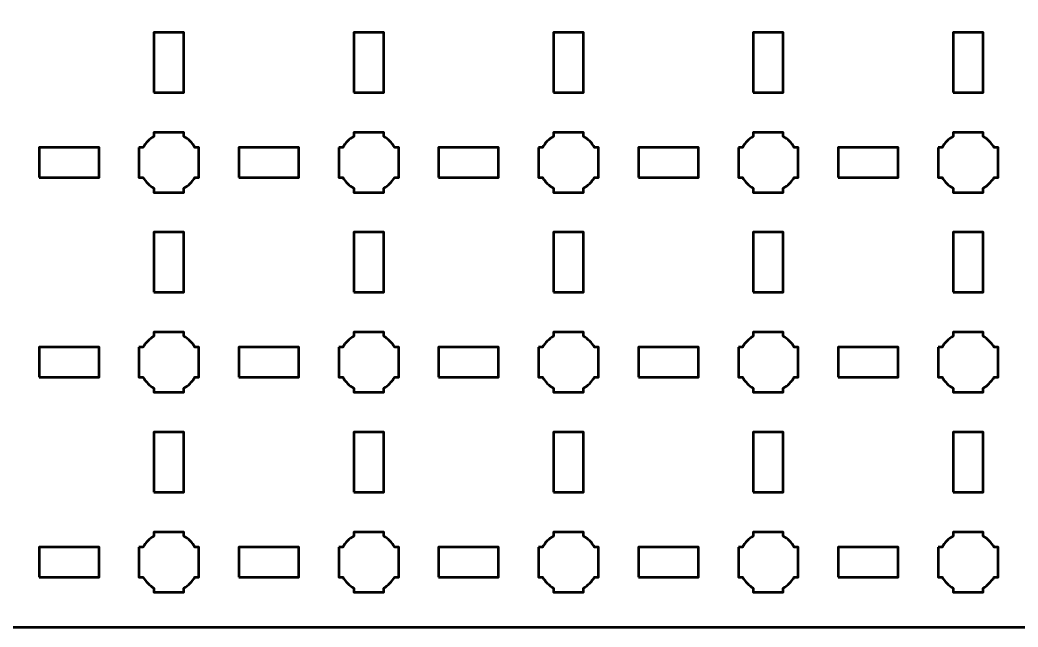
# Model space of a CAD drawing. Header units: centimetres. Extents: x -30.1 to 9.2, y -39.5 to 9.8.
# Drawn here: x -20.99 to -11, y -39.5 to -33.42 of the extents above; entities that cross this region are included whole.
import ezdxf

# ---------------------------------------------------------------- set-up
doc = ezdxf.new("R2010")
doc.units = ezdxf.units.CM
doc.header["$MEASUREMENT"] = 0
doc.layers.add('Layer 1', color=7, linetype='Continuous')

msp = doc.modelspace()

# ---------------------------------------------------------------- linework, layer by layer
at = {"layer": 'Layer 1', "lineweight": 53}
for points in [[(-19.65, -34.15), (-19.35, -34.15), (-19.35, -33.55), (-19.65, -33.55), (-19.65, -34.15)], [(-17.65, -34.15), (-17.35, -34.15), (-17.35, -33.55), (-17.65, -33.55), (-17.65, -34.15)], [(-15.65, -34.15), (-15.35, -34.15), (-15.35, -33.55), (-15.65, -33.55), (-15.65, -34.15)], [(-13.65, -34.15), (-13.35, -34.15), (-13.35, -33.55), (-13.65, -33.55), (-13.65, -34.15)], [(-11.65, -34.15), (-11.35, -34.15), (-11.35, -33.55), (-11.65, -33.55), (-11.65, -34.15)], [(-20.8, -35), (-20.2, -35), (-20.2, -34.7), (-20.8, -34.7), (-20.8, -35)], [(-18.8, -35), (-18.2, -35), (-18.2, -34.7), (-18.8, -34.7), (-18.8, -35)], [(-16.8, -35), (-16.2, -35), (-16.2, -34.7), (-16.8, -34.7), (-16.8, -35)], [(-14.8, -35), (-14.2, -35), (-14.2, -34.7), (-14.8, -34.7), (-14.8, -35)], [(-12.8, -35), (-12.2, -35), (-12.2, -34.7), (-12.8, -34.7), (-12.8, -35)], [(-19.65, -36.15), (-19.35, -36.15), (-19.35, -35.55), (-19.65, -35.55), (-19.65, -36.15)], [(-17.65, -36.15), (-17.35, -36.15), (-17.35, -35.55), (-17.65, -35.55), (-17.65, -36.15)], [(-15.65, -36.15), (-15.35, -36.15), (-15.35, -35.55), (-15.65, -35.55), (-15.65, -36.15)], [(-13.65, -36.15), (-13.35, -36.15), (-13.35, -35.55), (-13.65, -35.55), (-13.65, -36.15)], [(-11.65, -36.15), (-11.35, -36.15), (-11.35, -35.55), (-11.65, -35.55), (-11.65, -36.15)], [(-20.8, -37), (-20.2, -37), (-20.2, -36.7), (-20.8, -36.7), (-20.8, -37)], [(-18.8, -37), (-18.2, -37), (-18.2, -36.7), (-18.8, -36.7), (-18.8, -37)], [(-16.8, -37), (-16.2, -37), (-16.2, -36.7), (-16.8, -36.7), (-16.8, -37)], [(-14.8, -37), (-14.2, -37), (-14.2, -36.7), (-14.8, -36.7), (-14.8, -37)], [(-12.8, -37), (-12.2, -37), (-12.2, -36.7), (-12.8, -36.7), (-12.8, -37)], [(-19.65, -38.15), (-19.35, -38.15), (-19.35, -37.55), (-19.65, -37.55), (-19.65, -38.15)], [(-17.65, -38.15), (-17.35, -38.15), (-17.35, -37.55), (-17.65, -37.55), (-17.65, -38.15)], [(-15.65, -38.15), (-15.35, -38.15), (-15.35, -37.55), (-15.65, -37.55), (-15.65, -38.15)], [(-13.65, -38.15), (-13.35, -38.15), (-13.35, -37.55), (-13.65, -37.55), (-13.65, -38.15)], [(-11.65, -38.15), (-11.35, -38.15), (-11.35, -37.55), (-11.65, -37.55), (-11.65, -38.15)], [(-20.8, -39), (-20.2, -39), (-20.2, -38.7), (-20.8, -38.7), (-20.8, -39)], [(-18.8, -39), (-18.2, -39), (-18.2, -38.7), (-18.8, -38.7), (-18.8, -39)], [(-16.8, -39), (-16.2, -39), (-16.2, -38.7), (-16.8, -38.7), (-16.8, -39)], [(-14.8, -39), (-14.2, -39), (-14.2, -38.7), (-14.8, -38.7), (-14.8, -39)], [(-12.8, -39), (-12.2, -39), (-12.2, -38.7), (-12.8, -38.7), (-12.8, -39)]]:
    msp.add_lwpolyline(points, close=True, dxfattribs=at)
for points, knots in [([(-30.15, -39), (-30.15, -39), (-30.15, 9.3), (-30.15, 9.3), (-30.15, 9.3), (-30.15, 9.57609), (-29.92609, 9.8), (-29.65, 9.8), (-29.65, 9.8), (-29.65, 9.8), (8.65, 9.8), (8.65, 9.8), (8.65, 9.8), (8.92609, 9.8), (9.15, 9.57609), (9.15, 9.3), (9.15, 9.3), (9.15, 9.3), (9.15, -39), (9.15, -39), (9.15, -39), (9.15, -39.27609), (8.92609, -39.5), (8.65, -39.5), (8.65, -39.5), (8.65, -39.5), (-29.65, -39.5), (-29.65, -39.5), (-29.65, -39.5), (-29.92609, -39.5), (-30.15, -39.27609), (-30.15, -39)], [0, 0, 0, 0, 0.125, 0.125, 0.125, 0.125, 0.25, 0.25, 0.25, 0.25, 0.375, 0.375, 0.375, 0.375, 0.5, 0.5, 0.5, 0.5, 0.625, 0.625, 0.625, 0.625, 0.75, 0.75, 0.75, 0.75, 0.875, 0.875, 0.875, 0.875, 1, 1, 1, 1]), ([(-19.8, -34.7), (-19.8, -34.7), (-19.75985, -34.7), (-19.75985, -34.7), (-19.75985, -34.7), (-19.7335, -34.65447), (-19.69553, -34.6165), (-19.65, -34.59015), (-19.65, -34.59015), (-19.65, -34.59015), (-19.65, -34.55), (-19.65, -34.55), (-19.65, -34.55), (-19.65, -34.55), (-19.5, -34.55), (-19.5, -34.55), (-19.5, -34.55), (-19.5, -34.55), (-19.35, -34.55), (-19.35, -34.55), (-19.35, -34.55), (-19.35, -34.55), (-19.35, -34.59015), (-19.35, -34.59015), (-19.35, -34.59015), (-19.30447, -34.6165), (-19.2665, -34.65447), (-19.24015, -34.7), (-19.24015, -34.7), (-19.24015, -34.7), (-19.2, -34.7), (-19.2, -34.7), (-19.2, -34.7), (-19.2, -34.7), (-19.2, -34.85), (-19.2, -34.85), (-19.2, -34.85), (-19.2, -34.85), (-19.2, -35), (-19.2, -35), (-19.2, -35), (-19.2, -35), (-19.24015, -35), (-19.24015, -35), (-19.24015, -35), (-19.2665, -35.04553), (-19.30447, -35.0835), (-19.35, -35.10985), (-19.35, -35.10985), (-19.35, -35.10985), (-19.35, -35.15), (-19.35, -35.15), (-19.35, -35.15), (-19.35, -35.15), (-19.5, -35.15), (-19.5, -35.15), (-19.5, -35.15), (-19.5, -35.15), (-19.65, -35.15), (-19.65, -35.15), (-19.65, -35.15), (-19.65, -35.15), (-19.65, -35.10985), (-19.65, -35.10985), (-19.65, -35.10985), (-19.69553, -35.0835), (-19.7335, -35.04553), (-19.75985, -35), (-19.75985, -35), (-19.75985, -35), (-19.8, -35), (-19.8, -35), (-19.8, -35), (-19.8, -35), (-19.8, -34.85), (-19.8, -34.85), (-19.8, -34.85), (-19.8, -34.85), (-19.8, -34.7), (-19.8, -34.7)], [0, 0, 0, 0, 0.05, 0.05, 0.05, 0.05, 0.1, 0.1, 0.1, 0.1, 0.15, 0.15, 0.15, 0.15, 0.2, 0.2, 0.2, 0.2, 0.25, 0.25, 0.25, 0.25, 0.3, 0.3, 0.3, 0.3, 0.35, 0.35, 0.35, 0.35, 0.4, 0.4, 0.4, 0.4, 0.45, 0.45, 0.45, 0.45, 0.5, 0.5, 0.5, 0.5, 0.55, 0.55, 0.55, 0.55, 0.6, 0.6, 0.6, 0.6, 0.65, 0.65, 0.65, 0.65, 0.7, 0.7, 0.7, 0.7, 0.75, 0.75, 0.75, 0.75, 0.8, 0.8, 0.8, 0.8, 0.85, 0.85, 0.85, 0.85, 0.9, 0.9, 0.9, 0.9, 0.95, 0.95, 0.95, 0.95, 1, 1, 1, 1]), ([(-17.8, -34.7), (-17.8, -34.7), (-17.75985, -34.7), (-17.75985, -34.7), (-17.75985, -34.7), (-17.7335, -34.65447), (-17.69553, -34.6165), (-17.65, -34.59015), (-17.65, -34.59015), (-17.65, -34.59015), (-17.65, -34.55), (-17.65, -34.55), (-17.65, -34.55), (-17.65, -34.55), (-17.5, -34.55), (-17.5, -34.55), (-17.5, -34.55), (-17.5, -34.55), (-17.35, -34.55), (-17.35, -34.55), (-17.35, -34.55), (-17.35, -34.55), (-17.35, -34.59015), (-17.35, -34.59015), (-17.35, -34.59015), (-17.30447, -34.6165), (-17.2665, -34.65447), (-17.24015, -34.7), (-17.24015, -34.7), (-17.24015, -34.7), (-17.2, -34.7), (-17.2, -34.7), (-17.2, -34.7), (-17.2, -34.7), (-17.2, -34.85), (-17.2, -34.85), (-17.2, -34.85), (-17.2, -34.85), (-17.2, -35), (-17.2, -35), (-17.2, -35), (-17.2, -35), (-17.24015, -35), (-17.24015, -35), (-17.24015, -35), (-17.2665, -35.04553), (-17.30447, -35.0835), (-17.35, -35.10985), (-17.35, -35.10985), (-17.35, -35.10985), (-17.35, -35.15), (-17.35, -35.15), (-17.35, -35.15), (-17.35, -35.15), (-17.5, -35.15), (-17.5, -35.15), (-17.5, -35.15), (-17.5, -35.15), (-17.65, -35.15), (-17.65, -35.15), (-17.65, -35.15), (-17.65, -35.15), (-17.65, -35.10985), (-17.65, -35.10985), (-17.65, -35.10985), (-17.69553, -35.0835), (-17.7335, -35.04553), (-17.75985, -35), (-17.75985, -35), (-17.75985, -35), (-17.8, -35), (-17.8, -35), (-17.8, -35), (-17.8, -35), (-17.8, -34.85), (-17.8, -34.85), (-17.8, -34.85), (-17.8, -34.85), (-17.8, -34.7), (-17.8, -34.7)], [0, 0, 0, 0, 0.05, 0.05, 0.05, 0.05, 0.1, 0.1, 0.1, 0.1, 0.15, 0.15, 0.15, 0.15, 0.2, 0.2, 0.2, 0.2, 0.25, 0.25, 0.25, 0.25, 0.3, 0.3, 0.3, 0.3, 0.35, 0.35, 0.35, 0.35, 0.4, 0.4, 0.4, 0.4, 0.45, 0.45, 0.45, 0.45, 0.5, 0.5, 0.5, 0.5, 0.55, 0.55, 0.55, 0.55, 0.6, 0.6, 0.6, 0.6, 0.65, 0.65, 0.65, 0.65, 0.7, 0.7, 0.7, 0.7, 0.75, 0.75, 0.75, 0.75, 0.8, 0.8, 0.8, 0.8, 0.85, 0.85, 0.85, 0.85, 0.9, 0.9, 0.9, 0.9, 0.95, 0.95, 0.95, 0.95, 1, 1, 1, 1]), ([(-15.8, -34.7), (-15.8, -34.7), (-15.75985, -34.7), (-15.75985, -34.7), (-15.75985, -34.7), (-15.7335, -34.65447), (-15.69553, -34.6165), (-15.65, -34.59015), (-15.65, -34.59015), (-15.65, -34.59015), (-15.65, -34.55), (-15.65, -34.55), (-15.65, -34.55), (-15.65, -34.55), (-15.5, -34.55), (-15.5, -34.55), (-15.5, -34.55), (-15.5, -34.55), (-15.35, -34.55), (-15.35, -34.55), (-15.35, -34.55), (-15.35, -34.55), (-15.35, -34.59015), (-15.35, -34.59015), (-15.35, -34.59015), (-15.30447, -34.6165), (-15.2665, -34.65447), (-15.24015, -34.7), (-15.24015, -34.7), (-15.24015, -34.7), (-15.2, -34.7), (-15.2, -34.7), (-15.2, -34.7), (-15.2, -34.7), (-15.2, -34.85), (-15.2, -34.85), (-15.2, -34.85), (-15.2, -34.85), (-15.2, -35), (-15.2, -35), (-15.2, -35), (-15.2, -35), (-15.24015, -35), (-15.24015, -35), (-15.24015, -35), (-15.2665, -35.04553), (-15.30447, -35.0835), (-15.35, -35.10985), (-15.35, -35.10985), (-15.35, -35.10985), (-15.35, -35.15), (-15.35, -35.15), (-15.35, -35.15), (-15.35, -35.15), (-15.5, -35.15), (-15.5, -35.15), (-15.5, -35.15), (-15.5, -35.15), (-15.65, -35.15), (-15.65, -35.15), (-15.65, -35.15), (-15.65, -35.15), (-15.65, -35.10985), (-15.65, -35.10985), (-15.65, -35.10985), (-15.69553, -35.0835), (-15.7335, -35.04553), (-15.75985, -35), (-15.75985, -35), (-15.75985, -35), (-15.8, -35), (-15.8, -35), (-15.8, -35), (-15.8, -35), (-15.8, -34.85), (-15.8, -34.85), (-15.8, -34.85), (-15.8, -34.85), (-15.8, -34.7), (-15.8, -34.7)], [0, 0, 0, 0, 0.05, 0.05, 0.05, 0.05, 0.1, 0.1, 0.1, 0.1, 0.15, 0.15, 0.15, 0.15, 0.2, 0.2, 0.2, 0.2, 0.25, 0.25, 0.25, 0.25, 0.3, 0.3, 0.3, 0.3, 0.35, 0.35, 0.35, 0.35, 0.4, 0.4, 0.4, 0.4, 0.45, 0.45, 0.45, 0.45, 0.5, 0.5, 0.5, 0.5, 0.55, 0.55, 0.55, 0.55, 0.6, 0.6, 0.6, 0.6, 0.65, 0.65, 0.65, 0.65, 0.7, 0.7, 0.7, 0.7, 0.75, 0.75, 0.75, 0.75, 0.8, 0.8, 0.8, 0.8, 0.85, 0.85, 0.85, 0.85, 0.9, 0.9, 0.9, 0.9, 0.95, 0.95, 0.95, 0.95, 1, 1, 1, 1]), ([(-13.8, -34.7), (-13.8, -34.7), (-13.75985, -34.7), (-13.75985, -34.7), (-13.75985, -34.7), (-13.7335, -34.65447), (-13.69553, -34.6165), (-13.65, -34.59015), (-13.65, -34.59015), (-13.65, -34.59015), (-13.65, -34.55), (-13.65, -34.55), (-13.65, -34.55), (-13.65, -34.55), (-13.5, -34.55), (-13.5, -34.55), (-13.5, -34.55), (-13.5, -34.55), (-13.35, -34.55), (-13.35, -34.55), (-13.35, -34.55), (-13.35, -34.55), (-13.35, -34.59015), (-13.35, -34.59015), (-13.35, -34.59015), (-13.30447, -34.6165), (-13.2665, -34.65447), (-13.24015, -34.7), (-13.24015, -34.7), (-13.24015, -34.7), (-13.2, -34.7), (-13.2, -34.7), (-13.2, -34.7), (-13.2, -34.7), (-13.2, -34.85), (-13.2, -34.85), (-13.2, -34.85), (-13.2, -34.85), (-13.2, -35), (-13.2, -35), (-13.2, -35), (-13.2, -35), (-13.24015, -35), (-13.24015, -35), (-13.24015, -35), (-13.2665, -35.04553), (-13.30447, -35.0835), (-13.35, -35.10985), (-13.35, -35.10985), (-13.35, -35.10985), (-13.35, -35.15), (-13.35, -35.15), (-13.35, -35.15), (-13.35, -35.15), (-13.5, -35.15), (-13.5, -35.15), (-13.5, -35.15), (-13.5, -35.15), (-13.65, -35.15), (-13.65, -35.15), (-13.65, -35.15), (-13.65, -35.15), (-13.65, -35.10985), (-13.65, -35.10985), (-13.65, -35.10985), (-13.69553, -35.0835), (-13.7335, -35.04553), (-13.75985, -35), (-13.75985, -35), (-13.75985, -35), (-13.8, -35), (-13.8, -35), (-13.8, -35), (-13.8, -35), (-13.8, -34.85), (-13.8, -34.85), (-13.8, -34.85), (-13.8, -34.85), (-13.8, -34.7), (-13.8, -34.7)], [0, 0, 0, 0, 0.05, 0.05, 0.05, 0.05, 0.1, 0.1, 0.1, 0.1, 0.15, 0.15, 0.15, 0.15, 0.2, 0.2, 0.2, 0.2, 0.25, 0.25, 0.25, 0.25, 0.3, 0.3, 0.3, 0.3, 0.35, 0.35, 0.35, 0.35, 0.4, 0.4, 0.4, 0.4, 0.45, 0.45, 0.45, 0.45, 0.5, 0.5, 0.5, 0.5, 0.55, 0.55, 0.55, 0.55, 0.6, 0.6, 0.6, 0.6, 0.65, 0.65, 0.65, 0.65, 0.7, 0.7, 0.7, 0.7, 0.75, 0.75, 0.75, 0.75, 0.8, 0.8, 0.8, 0.8, 0.85, 0.85, 0.85, 0.85, 0.9, 0.9, 0.9, 0.9, 0.95, 0.95, 0.95, 0.95, 1, 1, 1, 1]), ([(-11.8, -34.7), (-11.8, -34.7), (-11.75985, -34.7), (-11.75985, -34.7), (-11.75985, -34.7), (-11.7335, -34.65447), (-11.69553, -34.6165), (-11.65, -34.59015), (-11.65, -34.59015), (-11.65, -34.59015), (-11.65, -34.55), (-11.65, -34.55), (-11.65, -34.55), (-11.65, -34.55), (-11.5, -34.55), (-11.5, -34.55), (-11.5, -34.55), (-11.5, -34.55), (-11.35, -34.55), (-11.35, -34.55), (-11.35, -34.55), (-11.35, -34.55), (-11.35, -34.59015), (-11.35, -34.59015), (-11.35, -34.59015), (-11.30447, -34.6165), (-11.2665, -34.65447), (-11.24015, -34.7), (-11.24015, -34.7), (-11.24015, -34.7), (-11.2, -34.7), (-11.2, -34.7), (-11.2, -34.7), (-11.2, -34.7), (-11.2, -34.85), (-11.2, -34.85), (-11.2, -34.85), (-11.2, -34.85), (-11.2, -35), (-11.2, -35), (-11.2, -35), (-11.2, -35), (-11.24015, -35), (-11.24015, -35), (-11.24015, -35), (-11.2665, -35.04553), (-11.30447, -35.0835), (-11.35, -35.10985), (-11.35, -35.10985), (-11.35, -35.10985), (-11.35, -35.15), (-11.35, -35.15), (-11.35, -35.15), (-11.35, -35.15), (-11.5, -35.15), (-11.5, -35.15), (-11.5, -35.15), (-11.5, -35.15), (-11.65, -35.15), (-11.65, -35.15), (-11.65, -35.15), (-11.65, -35.15), (-11.65, -35.10985), (-11.65, -35.10985), (-11.65, -35.10985), (-11.69553, -35.0835), (-11.7335, -35.04553), (-11.75985, -35), (-11.75985, -35), (-11.75985, -35), (-11.8, -35), (-11.8, -35), (-11.8, -35), (-11.8, -35), (-11.8, -34.85), (-11.8, -34.85), (-11.8, -34.85), (-11.8, -34.85), (-11.8, -34.7), (-11.8, -34.7)], [0, 0, 0, 0, 0.05, 0.05, 0.05, 0.05, 0.1, 0.1, 0.1, 0.1, 0.15, 0.15, 0.15, 0.15, 0.2, 0.2, 0.2, 0.2, 0.25, 0.25, 0.25, 0.25, 0.3, 0.3, 0.3, 0.3, 0.35, 0.35, 0.35, 0.35, 0.4, 0.4, 0.4, 0.4, 0.45, 0.45, 0.45, 0.45, 0.5, 0.5, 0.5, 0.5, 0.55, 0.55, 0.55, 0.55, 0.6, 0.6, 0.6, 0.6, 0.65, 0.65, 0.65, 0.65, 0.7, 0.7, 0.7, 0.7, 0.75, 0.75, 0.75, 0.75, 0.8, 0.8, 0.8, 0.8, 0.85, 0.85, 0.85, 0.85, 0.9, 0.9, 0.9, 0.9, 0.95, 0.95, 0.95, 0.95, 1, 1, 1, 1]), ([(-19.8, -36.7), (-19.8, -36.7), (-19.75985, -36.7), (-19.75985, -36.7), (-19.75985, -36.7), (-19.7335, -36.65447), (-19.69553, -36.6165), (-19.65, -36.59015), (-19.65, -36.59015), (-19.65, -36.59015), (-19.65, -36.55), (-19.65, -36.55), (-19.65, -36.55), (-19.65, -36.55), (-19.5, -36.55), (-19.5, -36.55), (-19.5, -36.55), (-19.5, -36.55), (-19.35, -36.55), (-19.35, -36.55), (-19.35, -36.55), (-19.35, -36.55), (-19.35, -36.59015), (-19.35, -36.59015), (-19.35, -36.59015), (-19.30447, -36.6165), (-19.2665, -36.65447), (-19.24015, -36.7), (-19.24015, -36.7), (-19.24015, -36.7), (-19.2, -36.7), (-19.2, -36.7), (-19.2, -36.7), (-19.2, -36.7), (-19.2, -36.85), (-19.2, -36.85), (-19.2, -36.85), (-19.2, -36.85), (-19.2, -37), (-19.2, -37), (-19.2, -37), (-19.2, -37), (-19.24015, -37), (-19.24015, -37), (-19.24015, -37), (-19.2665, -37.04553), (-19.30447, -37.0835), (-19.35, -37.10985), (-19.35, -37.10985), (-19.35, -37.10985), (-19.35, -37.15), (-19.35, -37.15), (-19.35, -37.15), (-19.35, -37.15), (-19.5, -37.15), (-19.5, -37.15), (-19.5, -37.15), (-19.5, -37.15), (-19.65, -37.15), (-19.65, -37.15), (-19.65, -37.15), (-19.65, -37.15), (-19.65, -37.10985), (-19.65, -37.10985), (-19.65, -37.10985), (-19.69553, -37.0835), (-19.7335, -37.04553), (-19.75985, -37), (-19.75985, -37), (-19.75985, -37), (-19.8, -37), (-19.8, -37), (-19.8, -37), (-19.8, -37), (-19.8, -36.85), (-19.8, -36.85), (-19.8, -36.85), (-19.8, -36.85), (-19.8, -36.7), (-19.8, -36.7)], [0, 0, 0, 0, 0.05, 0.05, 0.05, 0.05, 0.1, 0.1, 0.1, 0.1, 0.15, 0.15, 0.15, 0.15, 0.2, 0.2, 0.2, 0.2, 0.25, 0.25, 0.25, 0.25, 0.3, 0.3, 0.3, 0.3, 0.35, 0.35, 0.35, 0.35, 0.4, 0.4, 0.4, 0.4, 0.45, 0.45, 0.45, 0.45, 0.5, 0.5, 0.5, 0.5, 0.55, 0.55, 0.55, 0.55, 0.6, 0.6, 0.6, 0.6, 0.65, 0.65, 0.65, 0.65, 0.7, 0.7, 0.7, 0.7, 0.75, 0.75, 0.75, 0.75, 0.8, 0.8, 0.8, 0.8, 0.85, 0.85, 0.85, 0.85, 0.9, 0.9, 0.9, 0.9, 0.95, 0.95, 0.95, 0.95, 1, 1, 1, 1]), ([(-17.8, -36.7), (-17.8, -36.7), (-17.75985, -36.7), (-17.75985, -36.7), (-17.75985, -36.7), (-17.7335, -36.65447), (-17.69553, -36.6165), (-17.65, -36.59015), (-17.65, -36.59015), (-17.65, -36.59015), (-17.65, -36.55), (-17.65, -36.55), (-17.65, -36.55), (-17.65, -36.55), (-17.5, -36.55), (-17.5, -36.55), (-17.5, -36.55), (-17.5, -36.55), (-17.35, -36.55), (-17.35, -36.55), (-17.35, -36.55), (-17.35, -36.55), (-17.35, -36.59015), (-17.35, -36.59015), (-17.35, -36.59015), (-17.30447, -36.6165), (-17.2665, -36.65447), (-17.24015, -36.7), (-17.24015, -36.7), (-17.24015, -36.7), (-17.2, -36.7), (-17.2, -36.7), (-17.2, -36.7), (-17.2, -36.7), (-17.2, -36.85), (-17.2, -36.85), (-17.2, -36.85), (-17.2, -36.85), (-17.2, -37), (-17.2, -37), (-17.2, -37), (-17.2, -37), (-17.24015, -37), (-17.24015, -37), (-17.24015, -37), (-17.2665, -37.04553), (-17.30447, -37.0835), (-17.35, -37.10985), (-17.35, -37.10985), (-17.35, -37.10985), (-17.35, -37.15), (-17.35, -37.15), (-17.35, -37.15), (-17.35, -37.15), (-17.5, -37.15), (-17.5, -37.15), (-17.5, -37.15), (-17.5, -37.15), (-17.65, -37.15), (-17.65, -37.15), (-17.65, -37.15), (-17.65, -37.15), (-17.65, -37.10985), (-17.65, -37.10985), (-17.65, -37.10985), (-17.69553, -37.0835), (-17.7335, -37.04553), (-17.75985, -37), (-17.75985, -37), (-17.75985, -37), (-17.8, -37), (-17.8, -37), (-17.8, -37), (-17.8, -37), (-17.8, -36.85), (-17.8, -36.85), (-17.8, -36.85), (-17.8, -36.85), (-17.8, -36.7), (-17.8, -36.7)], [0, 0, 0, 0, 0.05, 0.05, 0.05, 0.05, 0.1, 0.1, 0.1, 0.1, 0.15, 0.15, 0.15, 0.15, 0.2, 0.2, 0.2, 0.2, 0.25, 0.25, 0.25, 0.25, 0.3, 0.3, 0.3, 0.3, 0.35, 0.35, 0.35, 0.35, 0.4, 0.4, 0.4, 0.4, 0.45, 0.45, 0.45, 0.45, 0.5, 0.5, 0.5, 0.5, 0.55, 0.55, 0.55, 0.55, 0.6, 0.6, 0.6, 0.6, 0.65, 0.65, 0.65, 0.65, 0.7, 0.7, 0.7, 0.7, 0.75, 0.75, 0.75, 0.75, 0.8, 0.8, 0.8, 0.8, 0.85, 0.85, 0.85, 0.85, 0.9, 0.9, 0.9, 0.9, 0.95, 0.95, 0.95, 0.95, 1, 1, 1, 1]), ([(-15.8, -36.7), (-15.8, -36.7), (-15.75985, -36.7), (-15.75985, -36.7), (-15.75985, -36.7), (-15.7335, -36.65447), (-15.69553, -36.6165), (-15.65, -36.59015), (-15.65, -36.59015), (-15.65, -36.59015), (-15.65, -36.55), (-15.65, -36.55), (-15.65, -36.55), (-15.65, -36.55), (-15.5, -36.55), (-15.5, -36.55), (-15.5, -36.55), (-15.5, -36.55), (-15.35, -36.55), (-15.35, -36.55), (-15.35, -36.55), (-15.35, -36.55), (-15.35, -36.59015), (-15.35, -36.59015), (-15.35, -36.59015), (-15.30447, -36.6165), (-15.2665, -36.65447), (-15.24015, -36.7), (-15.24015, -36.7), (-15.24015, -36.7), (-15.2, -36.7), (-15.2, -36.7), (-15.2, -36.7), (-15.2, -36.7), (-15.2, -36.85), (-15.2, -36.85), (-15.2, -36.85), (-15.2, -36.85), (-15.2, -37), (-15.2, -37), (-15.2, -37), (-15.2, -37), (-15.24015, -37), (-15.24015, -37), (-15.24015, -37), (-15.2665, -37.04553), (-15.30447, -37.0835), (-15.35, -37.10985), (-15.35, -37.10985), (-15.35, -37.10985), (-15.35, -37.15), (-15.35, -37.15), (-15.35, -37.15), (-15.35, -37.15), (-15.5, -37.15), (-15.5, -37.15), (-15.5, -37.15), (-15.5, -37.15), (-15.65, -37.15), (-15.65, -37.15), (-15.65, -37.15), (-15.65, -37.15), (-15.65, -37.10985), (-15.65, -37.10985), (-15.65, -37.10985), (-15.69553, -37.0835), (-15.7335, -37.04553), (-15.75985, -37), (-15.75985, -37), (-15.75985, -37), (-15.8, -37), (-15.8, -37), (-15.8, -37), (-15.8, -37), (-15.8, -36.85), (-15.8, -36.85), (-15.8, -36.85), (-15.8, -36.85), (-15.8, -36.7), (-15.8, -36.7)], [0, 0, 0, 0, 0.05, 0.05, 0.05, 0.05, 0.1, 0.1, 0.1, 0.1, 0.15, 0.15, 0.15, 0.15, 0.2, 0.2, 0.2, 0.2, 0.25, 0.25, 0.25, 0.25, 0.3, 0.3, 0.3, 0.3, 0.35, 0.35, 0.35, 0.35, 0.4, 0.4, 0.4, 0.4, 0.45, 0.45, 0.45, 0.45, 0.5, 0.5, 0.5, 0.5, 0.55, 0.55, 0.55, 0.55, 0.6, 0.6, 0.6, 0.6, 0.65, 0.65, 0.65, 0.65, 0.7, 0.7, 0.7, 0.7, 0.75, 0.75, 0.75, 0.75, 0.8, 0.8, 0.8, 0.8, 0.85, 0.85, 0.85, 0.85, 0.9, 0.9, 0.9, 0.9, 0.95, 0.95, 0.95, 0.95, 1, 1, 1, 1]), ([(-13.8, -36.7), (-13.8, -36.7), (-13.75985, -36.7), (-13.75985, -36.7), (-13.75985, -36.7), (-13.7335, -36.65447), (-13.69553, -36.6165), (-13.65, -36.59015), (-13.65, -36.59015), (-13.65, -36.59015), (-13.65, -36.55), (-13.65, -36.55), (-13.65, -36.55), (-13.65, -36.55), (-13.5, -36.55), (-13.5, -36.55), (-13.5, -36.55), (-13.5, -36.55), (-13.35, -36.55), (-13.35, -36.55), (-13.35, -36.55), (-13.35, -36.55), (-13.35, -36.59015), (-13.35, -36.59015), (-13.35, -36.59015), (-13.30447, -36.6165), (-13.2665, -36.65447), (-13.24015, -36.7), (-13.24015, -36.7), (-13.24015, -36.7), (-13.2, -36.7), (-13.2, -36.7), (-13.2, -36.7), (-13.2, -36.7), (-13.2, -36.85), (-13.2, -36.85), (-13.2, -36.85), (-13.2, -36.85), (-13.2, -37), (-13.2, -37), (-13.2, -37), (-13.2, -37), (-13.24015, -37), (-13.24015, -37), (-13.24015, -37), (-13.2665, -37.04553), (-13.30447, -37.0835), (-13.35, -37.10985), (-13.35, -37.10985), (-13.35, -37.10985), (-13.35, -37.15), (-13.35, -37.15), (-13.35, -37.15), (-13.35, -37.15), (-13.5, -37.15), (-13.5, -37.15), (-13.5, -37.15), (-13.5, -37.15), (-13.65, -37.15), (-13.65, -37.15), (-13.65, -37.15), (-13.65, -37.15), (-13.65, -37.10985), (-13.65, -37.10985), (-13.65, -37.10985), (-13.69553, -37.0835), (-13.7335, -37.04553), (-13.75985, -37), (-13.75985, -37), (-13.75985, -37), (-13.8, -37), (-13.8, -37), (-13.8, -37), (-13.8, -37), (-13.8, -36.85), (-13.8, -36.85), (-13.8, -36.85), (-13.8, -36.85), (-13.8, -36.7), (-13.8, -36.7)], [0, 0, 0, 0, 0.05, 0.05, 0.05, 0.05, 0.1, 0.1, 0.1, 0.1, 0.15, 0.15, 0.15, 0.15, 0.2, 0.2, 0.2, 0.2, 0.25, 0.25, 0.25, 0.25, 0.3, 0.3, 0.3, 0.3, 0.35, 0.35, 0.35, 0.35, 0.4, 0.4, 0.4, 0.4, 0.45, 0.45, 0.45, 0.45, 0.5, 0.5, 0.5, 0.5, 0.55, 0.55, 0.55, 0.55, 0.6, 0.6, 0.6, 0.6, 0.65, 0.65, 0.65, 0.65, 0.7, 0.7, 0.7, 0.7, 0.75, 0.75, 0.75, 0.75, 0.8, 0.8, 0.8, 0.8, 0.85, 0.85, 0.85, 0.85, 0.9, 0.9, 0.9, 0.9, 0.95, 0.95, 0.95, 0.95, 1, 1, 1, 1]), ([(-11.8, -36.7), (-11.8, -36.7), (-11.75985, -36.7), (-11.75985, -36.7), (-11.75985, -36.7), (-11.7335, -36.65447), (-11.69553, -36.6165), (-11.65, -36.59015), (-11.65, -36.59015), (-11.65, -36.59015), (-11.65, -36.55), (-11.65, -36.55), (-11.65, -36.55), (-11.65, -36.55), (-11.5, -36.55), (-11.5, -36.55), (-11.5, -36.55), (-11.5, -36.55), (-11.35, -36.55), (-11.35, -36.55), (-11.35, -36.55), (-11.35, -36.55), (-11.35, -36.59015), (-11.35, -36.59015), (-11.35, -36.59015), (-11.30447, -36.6165), (-11.2665, -36.65447), (-11.24015, -36.7), (-11.24015, -36.7), (-11.24015, -36.7), (-11.2, -36.7), (-11.2, -36.7), (-11.2, -36.7), (-11.2, -36.7), (-11.2, -36.85), (-11.2, -36.85), (-11.2, -36.85), (-11.2, -36.85), (-11.2, -37), (-11.2, -37), (-11.2, -37), (-11.2, -37), (-11.24015, -37), (-11.24015, -37), (-11.24015, -37), (-11.2665, -37.04553), (-11.30447, -37.0835), (-11.35, -37.10985), (-11.35, -37.10985), (-11.35, -37.10985), (-11.35, -37.15), (-11.35, -37.15), (-11.35, -37.15), (-11.35, -37.15), (-11.5, -37.15), (-11.5, -37.15), (-11.5, -37.15), (-11.5, -37.15), (-11.65, -37.15), (-11.65, -37.15), (-11.65, -37.15), (-11.65, -37.15), (-11.65, -37.10985), (-11.65, -37.10985), (-11.65, -37.10985), (-11.69553, -37.0835), (-11.7335, -37.04553), (-11.75985, -37), (-11.75985, -37), (-11.75985, -37), (-11.8, -37), (-11.8, -37), (-11.8, -37), (-11.8, -37), (-11.8, -36.85), (-11.8, -36.85), (-11.8, -36.85), (-11.8, -36.85), (-11.8, -36.7), (-11.8, -36.7)], [0, 0, 0, 0, 0.05, 0.05, 0.05, 0.05, 0.1, 0.1, 0.1, 0.1, 0.15, 0.15, 0.15, 0.15, 0.2, 0.2, 0.2, 0.2, 0.25, 0.25, 0.25, 0.25, 0.3, 0.3, 0.3, 0.3, 0.35, 0.35, 0.35, 0.35, 0.4, 0.4, 0.4, 0.4, 0.45, 0.45, 0.45, 0.45, 0.5, 0.5, 0.5, 0.5, 0.55, 0.55, 0.55, 0.55, 0.6, 0.6, 0.6, 0.6, 0.65, 0.65, 0.65, 0.65, 0.7, 0.7, 0.7, 0.7, 0.75, 0.75, 0.75, 0.75, 0.8, 0.8, 0.8, 0.8, 0.85, 0.85, 0.85, 0.85, 0.9, 0.9, 0.9, 0.9, 0.95, 0.95, 0.95, 0.95, 1, 1, 1, 1]), ([(-19.8, -38.7), (-19.8, -38.7), (-19.75985, -38.7), (-19.75985, -38.7), (-19.75985, -38.7), (-19.7335, -38.65447), (-19.69553, -38.6165), (-19.65, -38.59015), (-19.65, -38.59015), (-19.65, -38.59015), (-19.65, -38.55), (-19.65, -38.55), (-19.65, -38.55), (-19.65, -38.55), (-19.5, -38.55), (-19.5, -38.55), (-19.5, -38.55), (-19.5, -38.55), (-19.35, -38.55), (-19.35, -38.55), (-19.35, -38.55), (-19.35, -38.55), (-19.35, -38.59015), (-19.35, -38.59015), (-19.35, -38.59015), (-19.30447, -38.6165), (-19.2665, -38.65447), (-19.24015, -38.7), (-19.24015, -38.7), (-19.24015, -38.7), (-19.2, -38.7), (-19.2, -38.7), (-19.2, -38.7), (-19.2, -38.7), (-19.2, -38.85), (-19.2, -38.85), (-19.2, -38.85), (-19.2, -38.85), (-19.2, -39), (-19.2, -39), (-19.2, -39), (-19.2, -39), (-19.24015, -39), (-19.24015, -39), (-19.24015, -39), (-19.2665, -39.04553), (-19.30447, -39.0835), (-19.35, -39.10985), (-19.35, -39.10985), (-19.35, -39.10985), (-19.35, -39.15), (-19.35, -39.15), (-19.35, -39.15), (-19.35, -39.15), (-19.5, -39.15), (-19.5, -39.15), (-19.5, -39.15), (-19.5, -39.15), (-19.65, -39.15), (-19.65, -39.15), (-19.65, -39.15), (-19.65, -39.15), (-19.65, -39.10985), (-19.65, -39.10985), (-19.65, -39.10985), (-19.69553, -39.0835), (-19.7335, -39.04553), (-19.75985, -39), (-19.75985, -39), (-19.75985, -39), (-19.8, -39), (-19.8, -39), (-19.8, -39), (-19.8, -39), (-19.8, -38.85), (-19.8, -38.85), (-19.8, -38.85), (-19.8, -38.85), (-19.8, -38.7), (-19.8, -38.7)], [0, 0, 0, 0, 0.05, 0.05, 0.05, 0.05, 0.1, 0.1, 0.1, 0.1, 0.15, 0.15, 0.15, 0.15, 0.2, 0.2, 0.2, 0.2, 0.25, 0.25, 0.25, 0.25, 0.3, 0.3, 0.3, 0.3, 0.35, 0.35, 0.35, 0.35, 0.4, 0.4, 0.4, 0.4, 0.45, 0.45, 0.45, 0.45, 0.5, 0.5, 0.5, 0.5, 0.55, 0.55, 0.55, 0.55, 0.6, 0.6, 0.6, 0.6, 0.65, 0.65, 0.65, 0.65, 0.7, 0.7, 0.7, 0.7, 0.75, 0.75, 0.75, 0.75, 0.8, 0.8, 0.8, 0.8, 0.85, 0.85, 0.85, 0.85, 0.9, 0.9, 0.9, 0.9, 0.95, 0.95, 0.95, 0.95, 1, 1, 1, 1]), ([(-17.8, -38.7), (-17.8, -38.7), (-17.75985, -38.7), (-17.75985, -38.7), (-17.75985, -38.7), (-17.7335, -38.65447), (-17.69553, -38.6165), (-17.65, -38.59015), (-17.65, -38.59015), (-17.65, -38.59015), (-17.65, -38.55), (-17.65, -38.55), (-17.65, -38.55), (-17.65, -38.55), (-17.5, -38.55), (-17.5, -38.55), (-17.5, -38.55), (-17.5, -38.55), (-17.35, -38.55), (-17.35, -38.55), (-17.35, -38.55), (-17.35, -38.55), (-17.35, -38.59015), (-17.35, -38.59015), (-17.35, -38.59015), (-17.30447, -38.6165), (-17.2665, -38.65447), (-17.24015, -38.7), (-17.24015, -38.7), (-17.24015, -38.7), (-17.2, -38.7), (-17.2, -38.7), (-17.2, -38.7), (-17.2, -38.7), (-17.2, -38.85), (-17.2, -38.85), (-17.2, -38.85), (-17.2, -38.85), (-17.2, -39), (-17.2, -39), (-17.2, -39), (-17.2, -39), (-17.24015, -39), (-17.24015, -39), (-17.24015, -39), (-17.2665, -39.04553), (-17.30447, -39.0835), (-17.35, -39.10985), (-17.35, -39.10985), (-17.35, -39.10985), (-17.35, -39.15), (-17.35, -39.15), (-17.35, -39.15), (-17.35, -39.15), (-17.5, -39.15), (-17.5, -39.15), (-17.5, -39.15), (-17.5, -39.15), (-17.65, -39.15), (-17.65, -39.15), (-17.65, -39.15), (-17.65, -39.15), (-17.65, -39.10985), (-17.65, -39.10985), (-17.65, -39.10985), (-17.69553, -39.0835), (-17.7335, -39.04553), (-17.75985, -39), (-17.75985, -39), (-17.75985, -39), (-17.8, -39), (-17.8, -39), (-17.8, -39), (-17.8, -39), (-17.8, -38.85), (-17.8, -38.85), (-17.8, -38.85), (-17.8, -38.85), (-17.8, -38.7), (-17.8, -38.7)], [0, 0, 0, 0, 0.05, 0.05, 0.05, 0.05, 0.1, 0.1, 0.1, 0.1, 0.15, 0.15, 0.15, 0.15, 0.2, 0.2, 0.2, 0.2, 0.25, 0.25, 0.25, 0.25, 0.3, 0.3, 0.3, 0.3, 0.35, 0.35, 0.35, 0.35, 0.4, 0.4, 0.4, 0.4, 0.45, 0.45, 0.45, 0.45, 0.5, 0.5, 0.5, 0.5, 0.55, 0.55, 0.55, 0.55, 0.6, 0.6, 0.6, 0.6, 0.65, 0.65, 0.65, 0.65, 0.7, 0.7, 0.7, 0.7, 0.75, 0.75, 0.75, 0.75, 0.8, 0.8, 0.8, 0.8, 0.85, 0.85, 0.85, 0.85, 0.9, 0.9, 0.9, 0.9, 0.95, 0.95, 0.95, 0.95, 1, 1, 1, 1]), ([(-15.8, -38.7), (-15.8, -38.7), (-15.75985, -38.7), (-15.75985, -38.7), (-15.75985, -38.7), (-15.7335, -38.65447), (-15.69553, -38.6165), (-15.65, -38.59015), (-15.65, -38.59015), (-15.65, -38.59015), (-15.65, -38.55), (-15.65, -38.55), (-15.65, -38.55), (-15.65, -38.55), (-15.5, -38.55), (-15.5, -38.55), (-15.5, -38.55), (-15.5, -38.55), (-15.35, -38.55), (-15.35, -38.55), (-15.35, -38.55), (-15.35, -38.55), (-15.35, -38.59015), (-15.35, -38.59015), (-15.35, -38.59015), (-15.30447, -38.6165), (-15.2665, -38.65447), (-15.24015, -38.7), (-15.24015, -38.7), (-15.24015, -38.7), (-15.2, -38.7), (-15.2, -38.7), (-15.2, -38.7), (-15.2, -38.7), (-15.2, -38.85), (-15.2, -38.85), (-15.2, -38.85), (-15.2, -38.85), (-15.2, -39), (-15.2, -39), (-15.2, -39), (-15.2, -39), (-15.24015, -39), (-15.24015, -39), (-15.24015, -39), (-15.2665, -39.04553), (-15.30447, -39.0835), (-15.35, -39.10985), (-15.35, -39.10985), (-15.35, -39.10985), (-15.35, -39.15), (-15.35, -39.15), (-15.35, -39.15), (-15.35, -39.15), (-15.5, -39.15), (-15.5, -39.15), (-15.5, -39.15), (-15.5, -39.15), (-15.65, -39.15), (-15.65, -39.15), (-15.65, -39.15), (-15.65, -39.15), (-15.65, -39.10985), (-15.65, -39.10985), (-15.65, -39.10985), (-15.69553, -39.0835), (-15.7335, -39.04553), (-15.75985, -39), (-15.75985, -39), (-15.75985, -39), (-15.8, -39), (-15.8, -39), (-15.8, -39), (-15.8, -39), (-15.8, -38.85), (-15.8, -38.85), (-15.8, -38.85), (-15.8, -38.85), (-15.8, -38.7), (-15.8, -38.7)], [0, 0, 0, 0, 0.05, 0.05, 0.05, 0.05, 0.1, 0.1, 0.1, 0.1, 0.15, 0.15, 0.15, 0.15, 0.2, 0.2, 0.2, 0.2, 0.25, 0.25, 0.25, 0.25, 0.3, 0.3, 0.3, 0.3, 0.35, 0.35, 0.35, 0.35, 0.4, 0.4, 0.4, 0.4, 0.45, 0.45, 0.45, 0.45, 0.5, 0.5, 0.5, 0.5, 0.55, 0.55, 0.55, 0.55, 0.6, 0.6, 0.6, 0.6, 0.65, 0.65, 0.65, 0.65, 0.7, 0.7, 0.7, 0.7, 0.75, 0.75, 0.75, 0.75, 0.8, 0.8, 0.8, 0.8, 0.85, 0.85, 0.85, 0.85, 0.9, 0.9, 0.9, 0.9, 0.95, 0.95, 0.95, 0.95, 1, 1, 1, 1]), ([(-13.8, -38.7), (-13.8, -38.7), (-13.75985, -38.7), (-13.75985, -38.7), (-13.75985, -38.7), (-13.7335, -38.65447), (-13.69553, -38.6165), (-13.65, -38.59015), (-13.65, -38.59015), (-13.65, -38.59015), (-13.65, -38.55), (-13.65, -38.55), (-13.65, -38.55), (-13.65, -38.55), (-13.5, -38.55), (-13.5, -38.55), (-13.5, -38.55), (-13.5, -38.55), (-13.35, -38.55), (-13.35, -38.55), (-13.35, -38.55), (-13.35, -38.55), (-13.35, -38.59015), (-13.35, -38.59015), (-13.35, -38.59015), (-13.30447, -38.6165), (-13.2665, -38.65447), (-13.24015, -38.7), (-13.24015, -38.7), (-13.24015, -38.7), (-13.2, -38.7), (-13.2, -38.7), (-13.2, -38.7), (-13.2, -38.7), (-13.2, -38.85), (-13.2, -38.85), (-13.2, -38.85), (-13.2, -38.85), (-13.2, -39), (-13.2, -39), (-13.2, -39), (-13.2, -39), (-13.24015, -39), (-13.24015, -39), (-13.24015, -39), (-13.2665, -39.04553), (-13.30447, -39.0835), (-13.35, -39.10985), (-13.35, -39.10985), (-13.35, -39.10985), (-13.35, -39.15), (-13.35, -39.15), (-13.35, -39.15), (-13.35, -39.15), (-13.5, -39.15), (-13.5, -39.15), (-13.5, -39.15), (-13.5, -39.15), (-13.65, -39.15), (-13.65, -39.15), (-13.65, -39.15), (-13.65, -39.15), (-13.65, -39.10985), (-13.65, -39.10985), (-13.65, -39.10985), (-13.69553, -39.0835), (-13.7335, -39.04553), (-13.75985, -39), (-13.75985, -39), (-13.75985, -39), (-13.8, -39), (-13.8, -39), (-13.8, -39), (-13.8, -39), (-13.8, -38.85), (-13.8, -38.85), (-13.8, -38.85), (-13.8, -38.85), (-13.8, -38.7), (-13.8, -38.7)], [0, 0, 0, 0, 0.05, 0.05, 0.05, 0.05, 0.1, 0.1, 0.1, 0.1, 0.15, 0.15, 0.15, 0.15, 0.2, 0.2, 0.2, 0.2, 0.25, 0.25, 0.25, 0.25, 0.3, 0.3, 0.3, 0.3, 0.35, 0.35, 0.35, 0.35, 0.4, 0.4, 0.4, 0.4, 0.45, 0.45, 0.45, 0.45, 0.5, 0.5, 0.5, 0.5, 0.55, 0.55, 0.55, 0.55, 0.6, 0.6, 0.6, 0.6, 0.65, 0.65, 0.65, 0.65, 0.7, 0.7, 0.7, 0.7, 0.75, 0.75, 0.75, 0.75, 0.8, 0.8, 0.8, 0.8, 0.85, 0.85, 0.85, 0.85, 0.9, 0.9, 0.9, 0.9, 0.95, 0.95, 0.95, 0.95, 1, 1, 1, 1]), ([(-11.8, -38.7), (-11.8, -38.7), (-11.75985, -38.7), (-11.75985, -38.7), (-11.75985, -38.7), (-11.7335, -38.65447), (-11.69553, -38.6165), (-11.65, -38.59015), (-11.65, -38.59015), (-11.65, -38.59015), (-11.65, -38.55), (-11.65, -38.55), (-11.65, -38.55), (-11.65, -38.55), (-11.5, -38.55), (-11.5, -38.55), (-11.5, -38.55), (-11.5, -38.55), (-11.35, -38.55), (-11.35, -38.55), (-11.35, -38.55), (-11.35, -38.55), (-11.35, -38.59015), (-11.35, -38.59015), (-11.35, -38.59015), (-11.30447, -38.6165), (-11.2665, -38.65447), (-11.24015, -38.7), (-11.24015, -38.7), (-11.24015, -38.7), (-11.2, -38.7), (-11.2, -38.7), (-11.2, -38.7), (-11.2, -38.7), (-11.2, -38.85), (-11.2, -38.85), (-11.2, -38.85), (-11.2, -38.85), (-11.2, -39), (-11.2, -39), (-11.2, -39), (-11.2, -39), (-11.24015, -39), (-11.24015, -39), (-11.24015, -39), (-11.2665, -39.04553), (-11.30447, -39.0835), (-11.35, -39.10985), (-11.35, -39.10985), (-11.35, -39.10985), (-11.35, -39.15), (-11.35, -39.15), (-11.35, -39.15), (-11.35, -39.15), (-11.5, -39.15), (-11.5, -39.15), (-11.5, -39.15), (-11.5, -39.15), (-11.65, -39.15), (-11.65, -39.15), (-11.65, -39.15), (-11.65, -39.15), (-11.65, -39.10985), (-11.65, -39.10985), (-11.65, -39.10985), (-11.69553, -39.0835), (-11.7335, -39.04553), (-11.75985, -39), (-11.75985, -39), (-11.75985, -39), (-11.8, -39), (-11.8, -39), (-11.8, -39), (-11.8, -39), (-11.8, -38.85), (-11.8, -38.85), (-11.8, -38.85), (-11.8, -38.85), (-11.8, -38.7), (-11.8, -38.7)], [0, 0, 0, 0, 0.05, 0.05, 0.05, 0.05, 0.1, 0.1, 0.1, 0.1, 0.15, 0.15, 0.15, 0.15, 0.2, 0.2, 0.2, 0.2, 0.25, 0.25, 0.25, 0.25, 0.3, 0.3, 0.3, 0.3, 0.35, 0.35, 0.35, 0.35, 0.4, 0.4, 0.4, 0.4, 0.45, 0.45, 0.45, 0.45, 0.5, 0.5, 0.5, 0.5, 0.55, 0.55, 0.55, 0.55, 0.6, 0.6, 0.6, 0.6, 0.65, 0.65, 0.65, 0.65, 0.7, 0.7, 0.7, 0.7, 0.75, 0.75, 0.75, 0.75, 0.8, 0.8, 0.8, 0.8, 0.85, 0.85, 0.85, 0.85, 0.9, 0.9, 0.9, 0.9, 0.95, 0.95, 0.95, 0.95, 1, 1, 1, 1])]:
    msp.add_open_spline(points, degree=3, knots=knots, dxfattribs=at)

doc.saveas('drawing.dxf')
